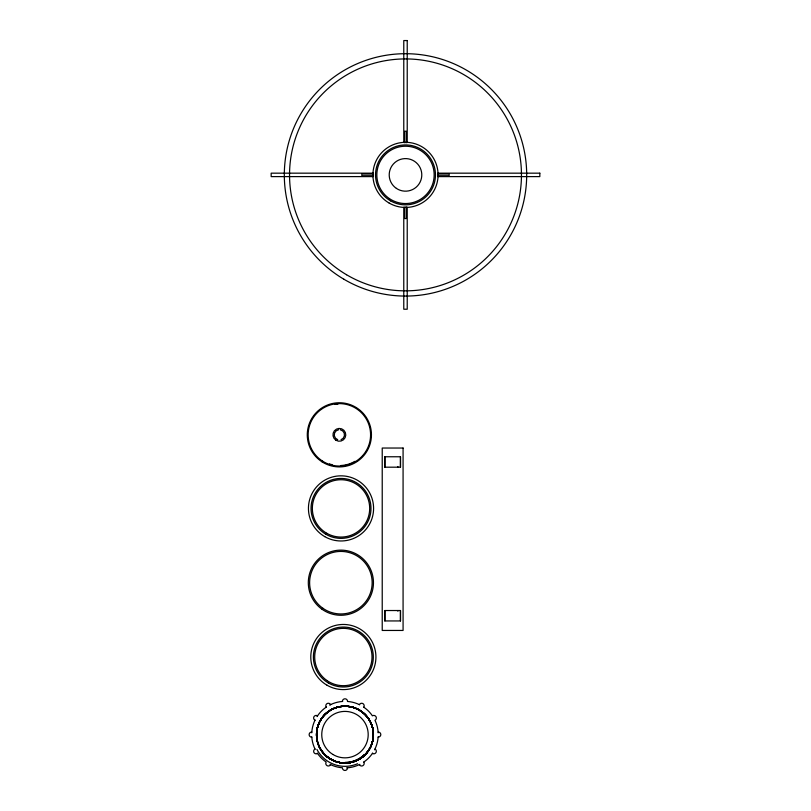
<?xml version="1.0" encoding="UTF-8"?>
<svg xmlns="http://www.w3.org/2000/svg" width="811" height="811" viewBox="0 0 811 811"><rect width="100%" height="100%" fill="white"/><g stroke="black" fill="none" stroke-linecap="round" stroke-linejoin="round"><path stroke-width="1.22" d="M384.84 620.942L384.84 610.521L400.472 610.521L400.472 620.942L384.84 620.942L384.84 610.521M384.84 467.187L384.84 456.765L400.472 456.765L400.472 467.187L384.84 467.187L384.84 456.765M400.472 620.942L400.472 610.521M400.472 467.187L400.472 456.765M311.759 732.809L311.809 732.069A33.281 33.281 0 0 1 314.962 720.249L315.084 720.046M378.159 736.844L378.149 737.098A2.565 2.565 0 0 0 380.805 734.624A2.565 2.565 0 0 0 378.139 732.059A33.271 33.271 0 0 0 374.976 720.269A2.565 2.565 0 0 0 376 716.711A2.565 2.565 0 0 0 372.411 715.819A33.271 33.271 0 0 0 363.774 707.182L363.744 707.162M373.334 736.429L373.151 738.294A28.446 28.426 -15.6 0 1 317.628 742.4M311.789 736.875L311.809 737.179A33.281 33.281 0 0 0 314.962 748.969L315.084 749.202M372.229 742.663L372.452 741.872A28.446 28.436 -28.5 0 0 369.471 720.219A28.547 28.537 -37.5 0 0 367.14 716.843A28.446 28.436 -8.7 0 0 316.878 739.024A28.436 28.426 -3.4 0 0 348.537 762.806A28.436 28.426 -3.4 0 0 373.283 731.907A28.436 28.426 25.2 0 0 318.743 723.655A28.446 28.436 -6.5 0 0 316.766 738.101A28.446 28.436 -19.4 0 0 318.601 745.208A28.436 28.426 -18.7 0 0 354.762 761.296A28.436 28.426 -18.7 0 0 371.945 725.622A28.436 28.426 26.9 0 0 319.473 722.064A28.446 28.426 18.1 0 0 334.639 761.093A28.446 28.426 18.1 0 0 372.249 742.663M314.982 720.249L314.992 720.229A2.565 2.565 0 0 1 313.948 716.711A2.565 2.565 0 0 1 317.537 715.819A33.281 33.281 0 0 1 326.174 707.162L326.458 706.989M374.875 749.202L374.57 749.8M317.03 716.579L317.527 715.829M372.675 753.034L372.421 753.419A33.271 33.271 0 0 1 363.774 762.076L363.744 762.087M326.245 707.131L326.204 707.162A2.565 2.565 0 0 1 327.066 703.593A2.565 2.565 0 0 1 330.614 704.617L329.641 705.104M359.861 764.367L359.374 764.611A33.271 33.271 0 0 1 347.534 767.804A2.565 2.565 0 0 1 344.979 770.45A2.565 2.565 0 0 1 342.414 767.784A33.271 33.271 0 0 1 330.594 764.641L330.077 764.357M330.533 704.658L330.604 704.627M346.632 767.885L347.524 767.784M330.594 704.617A33.271 33.271 0 0 1 342.404 701.454L342.658 701.444M373.192 174.02L361.848 174.02L361.848 175.744L373.192 175.744M437.808 174.02L449.152 174.02L449.152 175.744L437.808 175.744M330.574 764.611L330.604 764.621A2.565 2.565 0 0 1 327.066 765.655A2.565 2.565 0 0 1 326.174 762.066A33.281 33.281 0 0 1 317.537 753.429L317.344 753.135M359.648 704.769L359.374 704.637A2.565 2.565 0 0 1 362.892 703.593A2.565 2.565 0 0 1 363.774 707.182M314.992 749.019L315.013 749.07A2.565 2.565 0 0 0 313.948 752.537A2.565 2.565 0 0 0 317.537 753.429M378.139 732.1L378.19 732.809M407.223 207.2L407.223 309.224L403.777 309.224L403.777 207.2M406.362 142.574L406.362 131.24L404.638 131.24L404.638 142.574M397.866 466.538L397.866 467.187M397.866 610.521L397.866 611.17M344.979 762.522A27.898 27.898 0 0 0 364.615 754.423A27.919 27.898 67.2 0 1 344.979 762.512L344.979 763.039A28.415 28.415 0 0 1 316.574 733.519A28.415 28.415 0 0 1 347.179 706.29A28.415 28.415 0 0 1 373.202 737.929L373.05 739.014A28.405 28.405 0 0 1 356.333 760.667A28.456 28.446 64.2 0 0 369.441 749.07M340.336 429.789A5.13 5.13 0 0 1 341.036 439.684M337.711 439.684A5.13 5.13 0 0 1 338.643 429.749M354.914 461.347A30.737 30.737 0 0 1 340.823 465.534M332.196 464.723A30.737 30.737 0 0 1 329.418 463.912M335.034 404.395A30.737 30.737 0 0 1 337.923 404.121M378.139 737.189A33.271 33.271 0 0 1 374.976 748.989L374.976 748.999A2.565 2.565 0 0 1 376 752.537A2.565 2.565 0 0 1 372.411 753.429M347.524 701.454A33.271 33.271 0 0 1 359.334 704.617M311.809 737.189A2.565 2.565 0 0 1 309.143 734.624A2.565 2.565 0 0 1 311.819 732.059M363.774 762.066A2.565 2.565 0 0 1 362.892 765.655A2.565 2.565 0 0 1 359.334 764.621M357.55 763.749A31.73 31.72 -15.6 0 1 316.939 749.465M318.287 724.872A28.426 28.415 22 0 1 324.258 715.18A28.446 28.436 43.1 0 1 365.477 714.927A28.446 28.436 43.1 0 1 363.592 756.126A28.446 28.436 43.1 0 1 322.545 752.101A28.436 28.426 -36.2 0 1 319.514 747.245A28.446 28.436 -26.4 0 1 317.131 740.291A28.436 28.426 -9.8 0 1 370.049 721.222M342.414 701.464A2.565 2.565 0 0 1 344.979 698.798A2.565 2.565 0 0 1 347.534 701.464M369.461 749.09A28.436 28.426 28.9 0 0 345.77 706.209A28.436 28.426 28.9 0 0 319.706 747.671A28.446 28.436 -27.6 0 0 372.401 727.102L372.117 726.21A28.436 28.426 -19.1 0 0 332.226 709.219A28.436 28.426 -19.1 0 0 321.997 751.371A28.436 28.426 -19.1 0 0 365.264 754.544M373.05 730.164A28.446 28.436 -9.1 0 1 344.979 763.05M407.223 40.55L403.777 40.55L403.777 142.574L407.223 142.574L407.223 40.55M373.192 173.169L271.168 173.169L271.168 176.605L373.192 176.605L373.192 173.169M539.832 173.169L437.808 173.169L437.808 176.605L539.832 176.605L539.832 173.169M406.362 207.2L404.638 207.2L404.638 218.534L406.362 218.534L406.362 207.2M403.077 448.037L382.224 448.037L382.224 630.451L403.077 630.451L403.077 448.037M346.52 274.726A115.963 115.963 0 0 0 521.453 176.048A115.963 115.963 0 0 0 348.527 73.882A115.963 115.963 0 0 0 346.52 274.726M343.864 279.217A121.174 121.174 0 0 0 526.674 176.099A121.174 121.174 0 0 0 345.962 69.341A121.174 121.174 0 0 0 343.864 279.217M389.209 203.095A32.572 32.572 0 0 0 438.072 174.882A32.572 32.572 0 0 0 389.209 146.679A32.572 32.572 0 0 0 389.209 203.095M390.517 200.834A29.966 29.966 0 0 0 435.466 174.882A29.966 29.966 0 0 0 390.517 148.93A29.966 29.966 0 0 0 390.517 200.834M389.432 198.624A28.669 28.669 0 0 0 434.088 176.93A28.669 28.669 0 0 0 392.97 149.102A28.669 28.669 0 0 0 389.432 198.624M396.366 188.375A16.291 16.291 0 0 0 421.75 176.048A16.291 16.291 0 0 0 398.383 160.233A16.291 16.291 0 0 0 396.366 188.375M322.504 461.094A31.213 31.213 0 0 0 370.546 436.298A31.213 31.213 0 0 0 325.049 407.092A31.213 31.213 0 0 0 322.504 461.094M322.038 461.824A32.075 32.075 0 0 0 371.408 436.338A32.075 32.075 0 0 0 324.653 406.321A32.075 32.075 0 0 0 322.038 461.824M335.906 440.231A6.417 6.417 0 0 0 345.78 435.132A6.417 6.417 0 0 0 336.423 429.131A6.417 6.417 0 0 0 335.906 440.231M330.006 758.792A28.436 28.426 1.6 0 0 373.395 735.496A28.436 28.426 1.6 0 0 331.517 709.584A28.436 28.426 1.6 0 0 330.006 758.792M317.415 741.609A28.436 28.426 44.8 0 0 364.808 755.011A28.436 28.426 44.8 0 0 352.694 707.263A28.436 28.426 44.8 0 0 317.415 741.609M332.936 754.483A23.225 23.225 0 0 0 368.194 735.121A23.225 23.225 0 0 0 333.797 714.268A23.225 23.225 0 0 0 332.936 754.483M322.879 608.26A31.274 31.274 0 0 0 372.026 585.512A31.274 31.274 0 0 0 327.745 554.318A31.274 31.274 0 0 0 322.879 608.26M322.129 609.335A32.572 32.572 0 0 0 373.324 585.623A32.572 32.572 0 0 0 327.198 553.143A32.572 32.572 0 0 0 322.129 609.335M327.066 685.234A32.572 32.572 0 0 0 375.929 657.022A32.572 32.572 0 0 0 327.066 628.819A32.572 32.572 0 0 0 327.066 685.234M328.374 682.974A29.966 29.966 0 0 0 373.324 657.022A29.966 29.966 0 0 0 328.374 631.07A29.966 29.966 0 0 0 328.374 682.974M326.853 680.459A28.669 28.669 0 0 0 371.904 659.596A28.669 28.669 0 0 0 331.314 631.009A28.669 28.669 0 0 0 326.853 680.459M324.735 536.618A32.572 32.572 0 0 0 373.587 508.406A32.572 32.572 0 0 0 324.735 480.193A32.572 32.572 0 0 0 324.735 536.618M326.032 534.358A29.966 29.966 0 0 0 370.982 508.406A29.966 29.966 0 0 0 326.032 482.454A29.966 29.966 0 0 0 326.032 534.358M326.681 533.232A28.669 28.669 0 0 0 369.684 508.406A28.669 28.669 0 0 0 326.681 483.579A28.669 28.669 0 0 0 326.681 533.232"/></g></svg>
